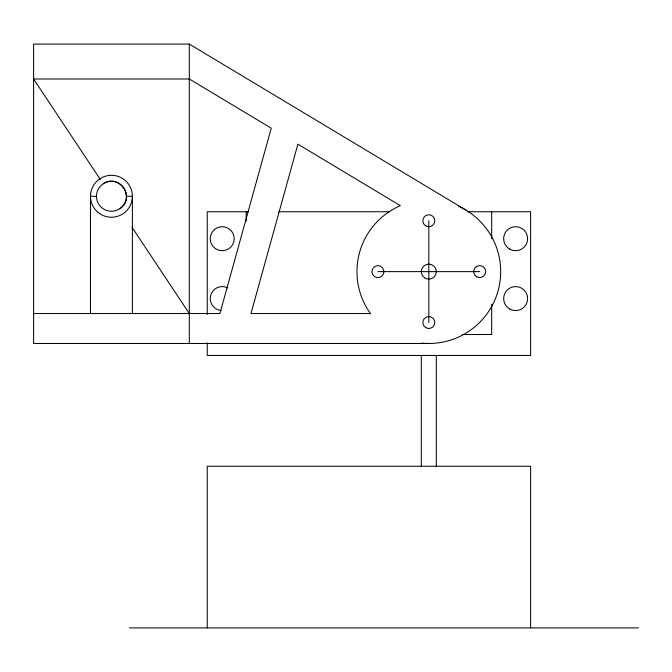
<?xml version="1.0" encoding="UTF-8"?>
<svg xmlns="http://www.w3.org/2000/svg" width="672" height="672" viewBox="0 0 672 672"><rect width="100%" height="100%" fill="white"/><g stroke="black" fill="none" stroke-linecap="round" stroke-linejoin="round"><path stroke-width="1.01" d="M103.169 183.8C118.978 172.805 136.424 198.097 119.725 208.74M465.788 210.017L189.294 44.083L33.6 44.083L33.6 343.484L428.82 343.484M96.474 196.274L90.485 196.274L90.485 313.547M126.42 196.274A14.969 14.969 0 0 0 103.958 183.305A14.969 14.969 0 0 0 103.958 209.236A14.969 14.969 0 0 0 126.42 196.274L132.401 196.274L132.401 313.547M248.279 211.747L207.253 211.747L207.253 314.546M278.712 211.747L389.97 211.747M467.62 211.747L530.611 211.747L530.611 355.463L207.253 355.463L207.253 342.871M377.916 271.631L479.716 271.631M33.6 313.547L219.904 313.547L271.253 128.184L189.294 78.994L33.6 78.994L100.271 179.432M370.448 313.547L250.967 313.547L297.889 144.169L400.344 205.657A71.854 71.854 0 0 0 370.684 313.866M462.311 334.505L491.694 334.505L491.694 304.433M129.41 627.917L638.4 627.917M131.897 227.086L189.294 313.547M530.611 627.917L530.611 466.242L207.253 466.242L207.253 627.917M491.694 211.747L491.694 238.82M436.304 355.463L436.304 466.544M428.82 220.727L428.82 322.526M421.327 355.463L421.327 466.544M246.179 211.747L246.179 221.122M189.294 44.083L189.294 343.484M458.665 206.262A71.854 71.854 0 0 1 421.646 343.123M221.147 310.506A11.978 11.978 0 0 1 210.731 295.226A11.978 11.978 0 0 1 227.724 287.935M99.38 213.41A20.958 20.958 0 0 0 132.317 198.156A20.958 20.958 0 0 0 102.64 177.248A20.958 20.958 0 0 0 99.38 213.41M424.502 277.746A7.484 7.484 0 0 0 436.271 272.303A7.484 7.484 0 0 0 425.67 264.835A7.484 7.484 0 0 0 424.502 277.746M476.717 276.814A5.989 5.989 0 0 0 485.705 271.631A5.989 5.989 0 0 0 476.717 266.44A5.989 5.989 0 0 0 476.717 276.814M425.821 327.709A5.989 5.989 0 0 0 434.801 322.526A5.989 5.989 0 0 0 425.821 317.344A5.989 5.989 0 0 0 425.821 327.709M374.472 276.52A5.989 5.989 0 0 0 383.88 272.168A5.989 5.989 0 0 0 375.404 266.196A5.989 5.989 0 0 0 374.472 276.52M425.821 225.918A5.989 5.989 0 0 0 434.801 220.727A5.989 5.989 0 0 0 425.821 215.544A5.989 5.989 0 0 0 425.821 225.918M215.334 248.489A11.978 11.978 0 0 0 234.15 239.77A11.978 11.978 0 0 0 217.19 227.825A11.978 11.978 0 0 0 215.334 248.489M509.653 308.944A11.978 11.978 0 0 0 527.621 298.578A11.978 11.978 0 0 0 509.653 288.204A11.978 11.978 0 0 0 509.653 308.944M509.653 249.068A11.978 11.978 0 0 0 527.621 238.694A11.978 11.978 0 0 0 509.653 228.32A11.978 11.978 0 0 0 509.653 249.068"/></g></svg>
